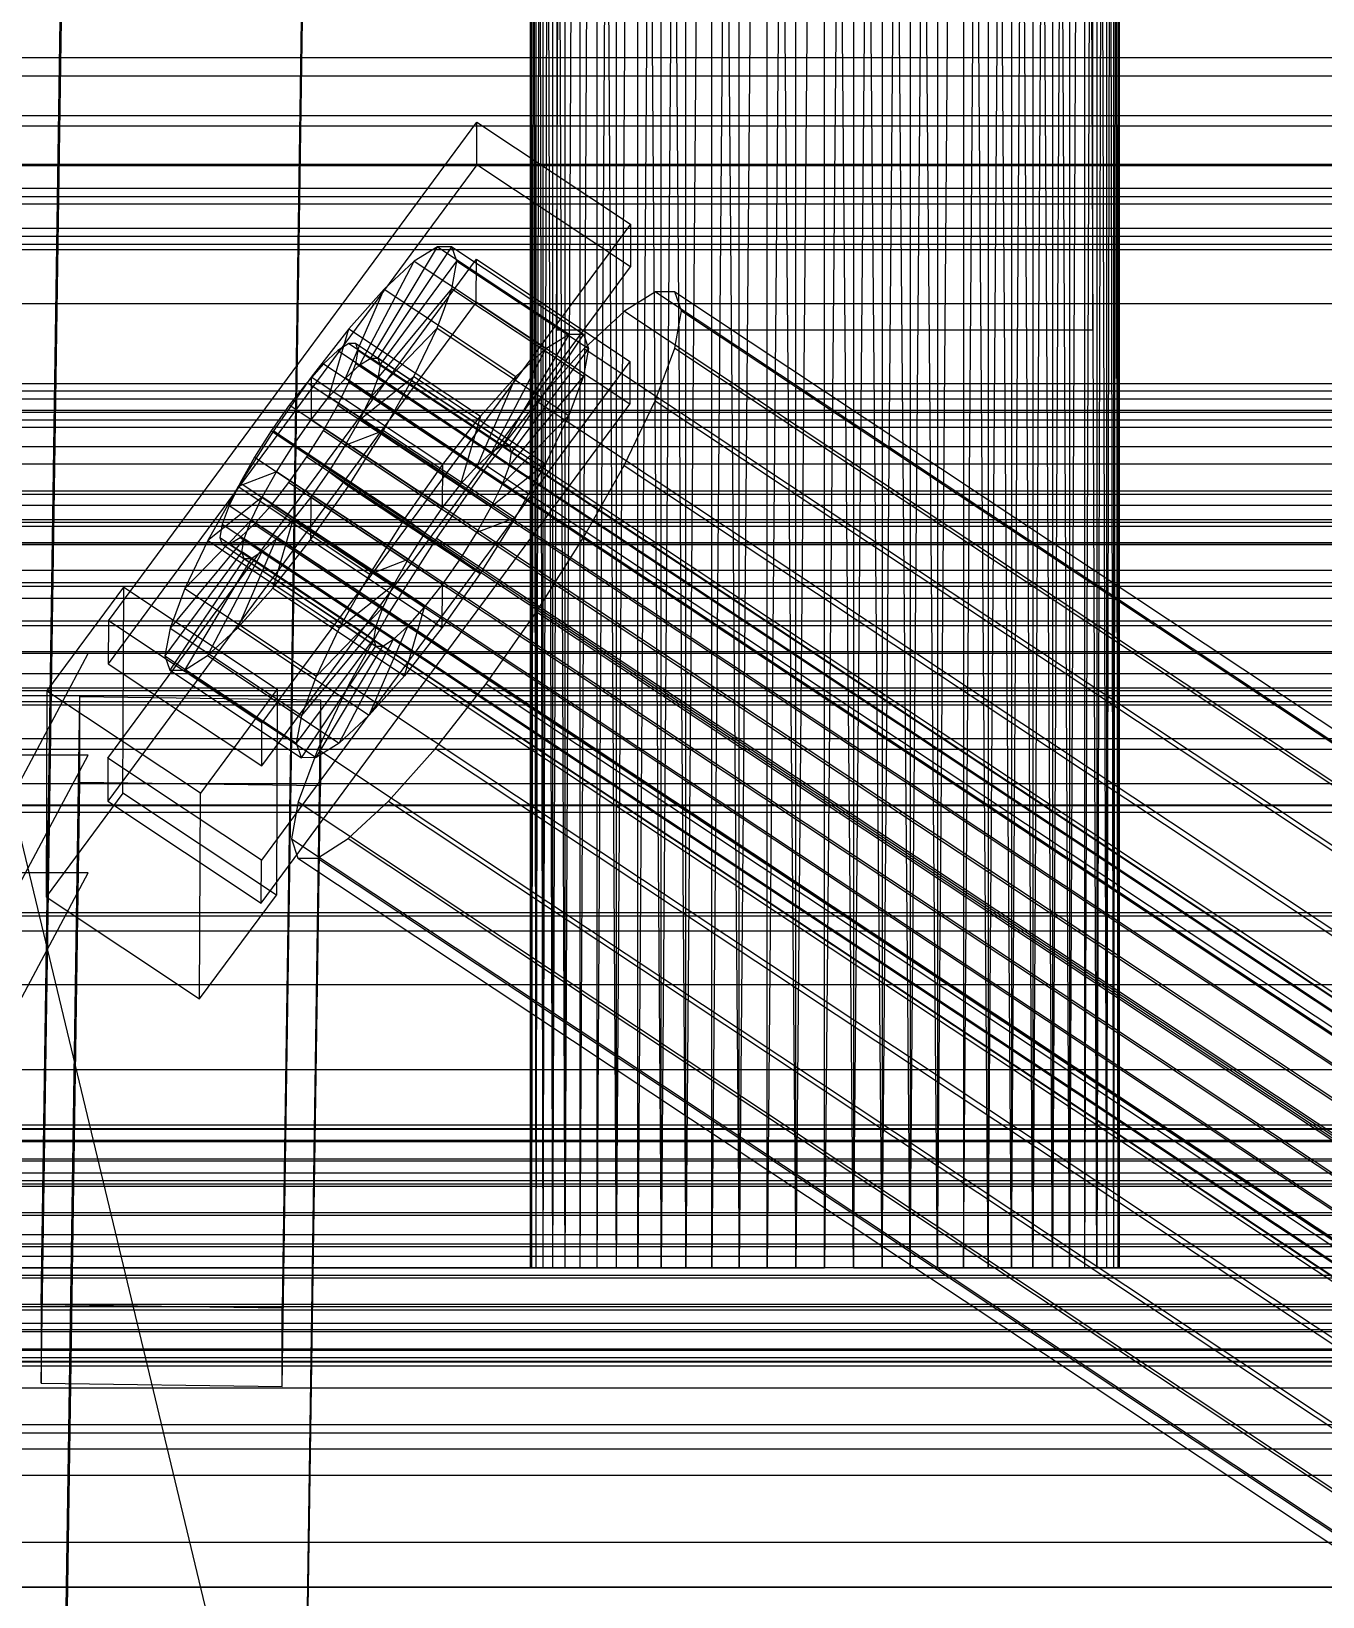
# Model space of a CAD drawing. Header units: millimetres. Extents: x -191664 to 191490, y -197311 to 10263.
# Drawn here: x -379.3 to -282.8, y -30084.5 to -29967.7 of the extents above; entities that cross this region are included whole.
import ezdxf

# ---------------------------------------------------------------- set-up
doc = ezdxf.new("R2010")
doc.units = ezdxf.units.MM
for name, color, linetype, lineweight in [('COTAS_USUARIO', 1, 'Continuous', 0), ('frontal_briquetadora', 7, 'Continuous', 0), ('frontal_C01', 7, 'Continuous', 0), ('frontal_C02', 7, 'Continuous', 0), ('frontal_C03', 7, 'Continuous', 0), ('frontal_secador', 7, 'Continuous', 0)]:
    doc.layers.add(name, color=color, linetype=linetype, lineweight=lineweight)
doc.dimstyles.new('PLANTA_100', dxfattribs={"dimtxt": 250, "dimasz": 150, "dimexe": 150, "dimexo": 80, "dimgap": 100, "dimtad": 1, "dimtih": 1, "dimtoh": 1, "dimdec": 1, "dimdsep": 46, "dimcen": 0.09, "dimclrd": 1, "dimclre": 1, "dimclrt": 1, "dimadec": 0, "dimazin": 0, "dimtfac": 1, "dimtdec": 4, "dimtofl": 0, "dimtmove": 0, "dimatfit": 3, "dimfxl": 1, "dimtolj": 1, "dimtzin": 0, "dimarcsym": 0})

# ---------------------------------------------------------------- blocks, each defined once
blk = doc.blocks.new('*D106')
at = {"layer": 'COTAS_USUARIO', "color": 1, "lineweight": -2, "transparency": 16777216}
for p, q in [((-1180, -29182.75), (-1180, -29032.75)), ((-60, -29332.75), (-1330, -29332.75)), ((-60, -29700), (-1330, -29700)), ((-1180, -29850), (-1180, -30000))]:
    blk.add_line(p, q, dxfattribs=at)
at = {"layer": 'COTAS_USUARIO', "color": 1, "transparency": 16777216}
for points in [[(-1205, -29182.75), (-1155, -29182.75), (-1180, -29332.75)], [(-1205, -29850), (-1155, -29850), (-1180, -29700)]]:
    blk.add_solid(points, dxfattribs=at)
at = {"layer": 'Defpoints', "color": 0, "transparency": 16777216}
for p in [(-1180, -29332.75), (20, -29332.75), (20, -29700)]:
    blk.add_point(p, dxfattribs=at)
blk = doc.blocks.new('*D109')
at = {"layer": 'COTAS_USUARIO', "color": 1, "lineweight": -2, "transparency": 16777216}
for p, q in [((-80, -28700), (-1350, -28700)), ((-1200, -31850), (-1200, -28850)), ((-80, -32000), (-1350, -32000))]:
    blk.add_line(p, q, dxfattribs=at)
at = {"layer": 'COTAS_USUARIO', "color": 1, "transparency": 16777216}
for points in [[(-1225, -28850), (-1175, -28850), (-1200, -28700)], [(-1225, -31850), (-1175, -31850), (-1200, -32000)]]:
    blk.add_solid(points, dxfattribs=at)
at = {"layer": 'Defpoints', "color": 0, "transparency": 16777216}
for p in [(-1200, -28700), (0, -28700), (0, -32000)]:
    blk.add_point(p, dxfattribs=at)
blk = doc.blocks.new('*D111')
at = {"layer": 'COTAS_USUARIO', "color": 1, "lineweight": -2, "transparency": 16777216}
for p, q in [((-80, -27700), (-1350, -27700)), ((-1200, -31850), (-1200, -27850)), ((-80, -32000), (-1350, -32000))]:
    blk.add_line(p, q, dxfattribs=at)
at = {"layer": 'COTAS_USUARIO', "color": 1, "transparency": 16777216}
for points in [[(-1225, -27850), (-1175, -27850), (-1200, -27700)], [(-1225, -31850), (-1175, -31850), (-1200, -32000)]]:
    blk.add_solid(points, dxfattribs=at)
at = {"layer": 'Defpoints', "color": 0, "transparency": 16777216}
for p in [(-1200, -27700), (0, -27700), (0, -32000)]:
    blk.add_point(p, dxfattribs=at)
blk = doc.blocks.new('*D121')
at = {"layer": 'COTAS_USUARIO', "color": 1, "lineweight": -2, "transparency": 16777216}
for p, q in [((-80, -29000), (-1350, -29000)), ((-1200, -31850), (-1200, -29150)), ((-80, -32000), (-1350, -32000))]:
    blk.add_line(p, q, dxfattribs=at)
at = {"layer": 'COTAS_USUARIO', "color": 1, "transparency": 16777216}
for points in [[(-1225, -29150), (-1175, -29150), (-1200, -29000)], [(-1225, -31850), (-1175, -31850), (-1200, -32000)]]:
    blk.add_solid(points, dxfattribs=at)
at = {"layer": 'Defpoints', "color": 0, "transparency": 16777216}
for p in [(-1200, -29000), (0, -29000), (0, -32000)]:
    blk.add_point(p, dxfattribs=at)

msp = doc.modelspace()

# ---------------------------------------------------------------- linework, layer by layer
at = {"layer": 'frontal_briquetadora', "color": 9, "true_color": 0xb9c3c2}
for p, q in [((-340, -29818), (-340, -29990)), ((-300, -29818), (-300, -29990)), ((-430, -29820), (-223.45, -30680)), ((-341.89, -29820), (-342, -30060)), ((-342, -29820), (-342, -30060)), ((-342, -29820), (-341.89, -30060)), ((-341.58, -29820), (-341.89, -30060)), ((-341.89, -29820), (-341.89, -30060)), ((-341.89, -29820), (-341.58, -30060)), ((-341.05, -29820), (-341.58, -30060)), ((-341.58, -29820), (-341.58, -30060)), ((-341.58, -29820), (-341.05, -30060)), ((-340.33, -29820), (-341.05, -30060)), ((-341.05, -29820), (-341.05, -30060)), ((-341.05, -29820), (-340.33, -30060)), ((-339.4, -29820), (-340.33, -30060)), ((-340.33, -29820), (-340.33, -30060)), ((-340.33, -29820), (-339.4, -30060)), ((-338.29, -29820), (-339.4, -30060)), ((-339.4, -29820), (-339.4, -30060)), ((-337.01, -29820), (-338.29, -30060)), ((-338.29, -29820), (-338.29, -30060)), ((-335.56, -29820), (-337.01, -30060)), ((-337.01, -29820), (-337.01, -30060)), ((-337.01, -29820), (-335.56, -30060)), ((-333.96, -29820), (-335.56, -30060)), ((-335.56, -29820), (-335.56, -30060)), ((-332.22, -29820), (-333.96, -30060)), ((-333.96, -30060), (-333.96, -29820)), ((-333.96, -29820), (-332.22, -30060)), ((-330.37, -29820), (-332.22, -30060)), ((-332.22, -30060), (-332.22, -29820)), ((-332.22, -29820), (-330.37, -30060)), ((-328.42, -29820), (-330.37, -30060)), ((-330.37, -30060), (-330.37, -29820)), ((-326.39, -29820), (-328.42, -30060)), ((-328.42, -30060), (-328.42, -29820)), ((-328.42, -29820), (-326.39, -30060)), ((-324.29, -29820), (-326.39, -30060)), ((-326.39, -30060), (-326.39, -29820)), ((-322.16, -29820), (-324.29, -30060)), ((-324.29, -30060), (-324.29, -29820)), ((-324.29, -29820), (-322.16, -30060)), ((-320, -29820), (-322.16, -30060)), ((-322.16, -30060), (-322.16, -29820)), ((-320, -30060), (-320, -29820)), ((-317.84, -29820), (-320, -30060)), ((-317.84, -30060), (-320, -29820)), ((-317.84, -29820), (-317.84, -30060)), ((-317.84, -30060), (-315.71, -29820)), ((-315.71, -30060), (-317.84, -29820)), ((-315.71, -29820), (-315.71, -30060)), ((-315.71, -30060), (-313.61, -29820)), ((-313.61, -30060), (-315.71, -29820)), ((-313.61, -29820), (-313.61, -30060)), ((-313.61, -30060), (-311.58, -29820)), ((-311.58, -30060), (-313.61, -29820)), ((-311.58, -29820), (-311.58, -30060)), ((-311.58, -30060), (-309.63, -29820)), ((-309.63, -29820), (-309.63, -30060)), ((-309.63, -30060), (-307.78, -29820)), ((-307.78, -30060), (-309.63, -29820)), ((-307.78, -29820), (-307.78, -30060)), ((-307.78, -30060), (-306.04, -29820)), ((-306.04, -30060), (-307.78, -29820)), ((-306.04, -29820), (-306.04, -30060)), ((-306.04, -30060), (-304.44, -29820)), ((-304.44, -30060), (-306.04, -29820)), ((-304.44, -29820), (-304.44, -30060)), ((-302.99, -29820), (-304.44, -30060)), ((-302.99, -30060), (-304.44, -29820)), ((-302.99, -29820), (-302.99, -30060)), ((-301.71, -29820), (-302.99, -30060)), ((-301.71, -30060), (-302.99, -29820)), ((-301.71, -29820), (-301.71, -30060)), ((-300.6, -29820), (-301.71, -30060)), ((-300.6, -29820), (-300.6, -30060)), ((-299.67, -29820), (-300.6, -30060)), ((-299.67, -30060), (-300.6, -29820)), ((-299.67, -29820), (-299.67, -30060)), ((-298.95, -29820), (-299.67, -30060)), ((-299.67, -29820), (-298.95, -30060)), ((-298.95, -29820), (-298.95, -30060)), ((-298.42, -29820), (-298.95, -30060)), ((-298.95, -29820), (-298.42, -30060)), ((-298.42, -29820), (-298.42, -30060)), ((-298.11, -29820), (-298.42, -30060)), ((-298.42, -29820), (-298.11, -30060)), ((-298.11, -29820), (-298.11, -30060)), ((-298, -29820), (-298.11, -30060)), ((-298, -29820), (-298, -30060)), ((-338.02, -29990), (-340, -29990)), ((-332.47, -29990), (-338.02, -29990)), ((-324.45, -29990), (-332.47, -29990)), ((-315.55, -29990), (-324.45, -29990)), ((-307.53, -29990), (-315.55, -29990)), ((-301.98, -29990), (-307.53, -29990)), ((-300, -29990), (-301.98, -29990)), ((-210, -30060), (-430, -30060)), ((-335.56, -30060), (-430, -30060)), ((-430, -30060), (-333.96, -30060)), ((-337.01, -30060), (-430, -30060)), ((-338.29, -30060), (-430, -30060)), ((-430, -30060), (-332.22, -30060)), ((-339.4, -30060), (-430, -30060)), ((-430, -30060), (-330.37, -30060)), ((-340.33, -30060), (-430, -30060)), ((-430, -30060), (-328.42, -30060)), ((-341.05, -30060), (-430, -30060)), ((-430, -30060), (-326.39, -30060)), ((-430, -30060), (-324.29, -30060)), ((-341.58, -30060), (-430, -30060)), ((-341.89, -30060), (-430, -30060)), ((-430, -30060), (-322.16, -30060)), ((-342, -30060), (-430, -30060)), ((-430, -30060), (-320, -30060)), ((-342, -30060), (-341.89, -30060)), ((-341.89, -30060), (-341.58, -30060)), ((-341.58, -30060), (-341.05, -30060)), ((-341.05, -30060), (-340.33, -30060)), ((-340.33, -30060), (-339.4, -30060)), ((-339.4, -30060), (-338.29, -30060)), ((-338.29, -30060), (-337.01, -30060)), ((-337.01, -30060), (-335.56, -30060)), ((-335.56, -30060), (-333.96, -30060)), ((-333.96, -30060), (-332.22, -30060)), ((-332.22, -30060), (-330.37, -30060)), ((-330.37, -30060), (-328.42, -30060)), ((-328.42, -30060), (-326.39, -30060)), ((-326.39, -30060), (-324.29, -30060)), ((-324.29, -30060), (-322.16, -30060)), ((-322.16, -30060), (-320, -30060)), ((-210, -30060), (-320, -30060)), ((-317.84, -30060), (-320, -30060)), ((-315.71, -30060), (-317.84, -30060)), ((-317.84, -30060), (-210, -30060)), ((-313.61, -30060), (-315.71, -30060)), ((-315.71, -30060), (-210, -30060)), ((-311.58, -30060), (-313.61, -30060)), ((-313.61, -30060), (-210, -30060)), ((-309.63, -30060), (-311.58, -30060)), ((-311.58, -30060), (-210, -30060)), ((-307.78, -30060), (-309.63, -30060)), ((-309.63, -30060), (-210, -30060)), ((-306.04, -30060), (-307.78, -30060)), ((-307.78, -30060), (-210, -30060)), ((-304.44, -30060), (-306.04, -30060)), ((-306.04, -30060), (-210, -30060)), ((-302.99, -30060), (-304.44, -30060)), ((-304.44, -30060), (-210, -30060)), ((-301.71, -30060), (-302.99, -30060)), ((-302.99, -30060), (-210, -30060)), ((-300.6, -30060), (-301.71, -30060)), ((-301.71, -30060), (-210, -30060)), ((-210, -30060), (-300.6, -30060)), ((-299.67, -30060), (-300.6, -30060)), ((-210, -30060), (-299.67, -30060)), ((-298.95, -30060), (-299.67, -30060)), ((-210, -30060), (-298.95, -30060)), ((-298.42, -30060), (-298.95, -30060)), ((-210, -30060), (-298.42, -30060)), ((-298.11, -30060), (-298.42, -30060)), ((-210, -30060), (-298.11, -30060)), ((-298, -30060), (-298.11, -30060)), ((-210, -30060), (-298, -30060))]:
    msp.add_line(p, q, dxfattribs=at)
at = {"layer": 'frontal_C01', "color": 139, "true_color": 0x354b57}
for p, q in [((-373.5, -30011.7), (-345.97, -29974.46)), ((-345.98, -29977.66), (-345.97, -29974.46)), ((-345.97, -29974.46), (-334.5, -29982.07)), ((-345.98, -29977.66), (-373.51, -30014.9)), ((-334.51, -29985.27), (-345.98, -29977.66)), ((-334.5, -29982.07), (-362.03, -30019.31)), ((-334.5, -29982.07), (-334.51, -29985.27)), ((-373.54, -30021.94), (-346.01, -29984.7)), ((-346.02, -29987.91), (-346.01, -29984.7)), ((-346.01, -29984.7), (-334.54, -29992.32)), ((-362.04, -30022.51), (-334.51, -29985.27)), ((-346.02, -29987.91), (-373.55, -30025.15)), ((-334.55, -29995.52), (-346.02, -29987.91)), ((-334.54, -29992.32), (-362.07, -30029.56)), ((-334.54, -29992.32), (-334.55, -29995.52)), ((-362.08, -30032.76), (-334.55, -29995.52)), ((-378.09, -30016.94), (-372.35, -30009.19)), ((-372.41, -30024.55), (-372.35, -30009.19)), ((-372.35, -30009.19), (-360.88, -30016.8)), ((-373.5, -30011.7), (-373.51, -30014.9)), ((-362.03, -30019.31), (-373.5, -30011.7)), ((-373.51, -30014.9), (-362.04, -30022.51)), ((-378.51, -30209.3), (-375.64, -30017.35)), ((-378.09, -30016.94), (-378.14, -30032.31)), ((-366.62, -30024.56), (-378.09, -30016.94)), ((-375.64, -30023.76), (-375.64, -30017.35)), ((-375.64, -30017.35), (-357.65, -30017.59)), ((-360.88, -30016.8), (-366.62, -30024.56)), ((-360.88, -30016.8), (-360.94, -30032.17)), ((-357.65, -30017.59), (-360.51, -30209.54)), ((-357.65, -30017.59), (-357.65, -30024)), ((-362.04, -30022.51), (-362.03, -30019.31)), ((430, -30020.5), (-430, -30020.5)), ((-373.54, -30021.94), (-373.55, -30025.15)), ((-362.07, -30029.56), (-373.54, -30021.94)), ((-378.51, -30215.7), (-375.64, -30023.76)), ((-372.41, -30024.55), (-378.14, -30032.31)), ((-357.65, -30024), (-375.64, -30023.76)), ((-360.94, -30032.17), (-372.41, -30024.55)), ((-366.68, -30039.92), (-366.62, -30024.56)), ((-360.51, -30215.95), (-357.65, -30024)), ((430, -30025.5), (-430, -30025.5)), ((-373.55, -30025.15), (-362.08, -30032.76)), ((-362.08, -30032.76), (-362.07, -30029.56)), ((-378.14, -30032.31), (-366.68, -30039.92)), ((-366.68, -30039.92), (-360.94, -30032.17)), ((430, -30075.5), (-430, -30075.5)), ((430, -30080.5), (-430, -30080.5))]:
    msp.add_line(p, q, dxfattribs=at)
at = {"layer": 'frontal_C01', "color": 155, "true_color": 0x617580}
for p, q in [((-354.71, -29992.59), (-350.65, -29984.85)), ((-353.89, -29992.08), (-348.92, -29983.76)), ((-353.38, -29992.08), (-347.84, -29983.76)), ((-353.21, -29992.59), (-347.47, -29984.83)), ((-350.65, -29984.85), (-352.9, -29986.93)), ((-348.92, -29983.76), (-350.65, -29984.85)), ((-350.65, -29984.85), (-340.82, -29991.37)), ((-348.92, -29983.76), (-339.09, -29990.29)), ((-347.84, -29983.76), (-348.92, -29983.76)), ((-347.85, -29986.91), (-347.47, -29984.83)), ((-347.84, -29983.76), (-338.01, -29990.28)), ((-347.47, -29984.83), (-347.84, -29983.76)), ((-347.47, -29984.83), (-337.64, -29991.35)), ((-355.78, -29993.58), (-352.9, -29986.93)), ((-352.9, -29986.93), (-355.53, -29989.88)), ((-353.38, -29993.57), (-347.85, -29986.91)), ((-352.9, -29986.93), (-343.07, -29993.46)), ((-348.94, -29989.85), (-347.85, -29986.91)), ((-347.85, -29986.91), (-338.02, -29993.43)), ((-355.53, -29989.88), (-358.34, -29993.49)), ((-357.02, -29994.98), (-355.53, -29989.88)), ((-355.53, -29989.88), (-345.7, -29996.4)), ((-353.9, -29994.96), (-348.94, -29989.85)), ((-350.68, -29993.45), (-348.94, -29989.85)), ((-348.94, -29989.85), (-339.11, -29996.37)), ((-339.09, -29990.29), (-344.06, -29998.61)), ((-338.01, -29990.28), (-343.55, -29998.6)), ((-340.82, -29991.37), (-339.09, -29990.29)), ((-339.09, -29990.29), (-338.01, -29990.28)), ((-338.01, -29990.28), (-337.64, -29991.35)), ((-340.82, -29991.37), (-344.88, -29999.12)), ((-337.64, -29991.35), (-343.38, -29999.11)), ((-343.07, -29993.46), (-340.82, -29991.37)), ((-337.64, -29991.35), (-338.02, -29993.43)), ((-355.78, -29993.58), (-354.71, -29992.59)), ((-354.71, -29992.59), (-353.89, -29992.08)), ((-344.88, -29999.12), (-354.71, -29992.59)), ((-344.06, -29998.61), (-353.89, -29992.08)), ((-353.89, -29992.08), (-353.38, -29992.08)), ((-343.55, -29998.6), (-353.38, -29992.08)), ((-353.38, -29992.08), (-353.21, -29992.59)), ((-353.21, -29992.59), (-353.38, -29993.57)), ((-343.38, -29999.11), (-353.21, -29992.59)), ((-358.34, -29993.49), (-361.17, -29997.51)), ((-358.34, -29993.49), (-358.36, -29996.69)), ((-348.52, -30000.01), (-358.34, -29993.49)), ((-357.02, -29994.98), (-355.78, -29993.58)), ((-345.95, -30000.11), (-355.78, -29993.58)), ((-354.72, -29996.67), (-350.68, -29993.45)), ((-353.38, -29993.57), (-353.9, -29994.96)), ((-343.55, -30000.1), (-353.38, -29993.57)), ((-352.94, -29997.47), (-350.68, -29993.45)), ((-350.68, -29993.45), (-340.85, -29999.97)), ((-343.07, -29993.46), (-345.95, -30000.11)), ((-345.7, -29996.4), (-343.07, -29993.46)), ((-338.02, -29993.43), (-343.55, -30000.1)), ((-338.02, -29993.43), (-339.11, -29996.37)), ((-358.36, -29996.69), (-357.02, -29994.98)), ((-347.19, -30001.5), (-357.02, -29994.98)), ((-353.9, -29994.96), (-354.72, -29996.67)), ((-344.07, -30001.49), (-353.9, -29994.96)), ((-348.52, -30000.01), (-345.7, -29996.4)), ((-345.7, -29996.4), (-347.19, -30001.5)), ((-339.11, -29996.37), (-344.07, -30001.49)), ((-339.11, -29996.37), (-340.85, -29999.97)), ((-361.17, -29997.51), (-363.8, -30001.67)), ((-359.69, -29998.59), (-361.17, -29997.51)), ((-361.17, -29997.51), (-351.34, -30004.03)), ((-359.69, -29998.59), (-358.36, -29996.69)), ((-358.36, -29996.69), (-348.53, -30003.21)), ((-354.72, -29996.67), (-355.8, -29998.57)), ((-355.8, -29998.57), (-352.94, -29997.47)), ((-355.57, -30001.63), (-352.94, -29997.47)), ((-344.9, -30003.19), (-354.72, -29996.67)), ((-352.94, -29997.47), (-343.11, -30003.99)), ((-360.94, -30000.57), (-359.69, -29998.59)), ((-349.86, -30005.12), (-359.69, -29998.59)), ((-355.8, -29998.57), (-357.04, -30000.55)), ((-345.97, -30005.1), (-355.8, -29998.57)), ((-344.06, -29998.61), (-344.88, -29999.12)), ((-343.55, -29998.6), (-344.06, -29998.61)), ((-343.38, -29999.11), (-343.55, -29998.6)), ((-351.34, -30004.03), (-348.52, -30000.01)), ((-348.53, -30003.21), (-348.52, -30000.01)), ((-344.88, -29999.12), (-345.95, -30000.11)), ((-340.85, -29999.97), (-344.9, -30003.19)), ((-343.55, -30000.1), (-343.38, -29999.11)), ((-340.85, -29999.97), (-343.11, -30003.99)), ((-360.94, -30000.57), (-363.8, -30001.67)), ((-362.01, -30002.47), (-360.94, -30000.57)), ((-351.11, -30007.09), (-360.94, -30000.57)), ((-357.04, -30000.55), (-358.38, -30002.45)), ((-357.04, -30000.55), (-355.57, -30001.63)), ((-347.21, -30007.07), (-357.04, -30000.55)), ((-345.95, -30000.11), (-347.19, -30001.5)), ((-344.07, -30001.49), (-343.55, -30000.1)), ((-363.8, -30001.67), (-366.06, -30005.69)), ((-363.8, -30001.67), (-353.97, -30008.2)), ((-358.39, -30005.65), (-355.57, -30001.63)), ((-355.57, -30001.63), (-345.74, -30008.16)), ((-347.19, -30001.5), (-348.53, -30003.21)), ((-344.9, -30003.19), (-344.07, -30001.49)), ((-362.01, -30002.47), (-366.06, -30005.69)), ((-362.83, -30004.18), (-362.01, -30002.47)), ((-352.18, -30008.99), (-362.01, -30002.47)), ((-358.38, -30002.45), (-359.71, -30004.16)), ((-358.38, -30002.45), (-358.39, -30005.65)), ((-348.55, -30008.98), (-358.38, -30002.45)), ((-348.53, -30003.21), (-349.86, -30005.12)), ((-345.97, -30005.1), (-344.9, -30003.19)), ((-362.83, -30004.18), (-367.79, -30009.29)), ((-363.35, -30005.57), (-362.83, -30004.18)), ((-353, -30010.7), (-362.83, -30004.18)), ((-359.71, -30004.16), (-361.21, -30009.26)), ((-359.71, -30004.16), (-360.96, -30005.56)), ((-349.88, -30010.68), (-359.71, -30004.16)), ((-353.97, -30008.2), (-351.34, -30004.03)), ((-351.34, -30004.03), (-349.86, -30005.12)), ((-343.11, -30003.99), (-345.97, -30005.1)), ((-343.11, -30003.99), (-345.74, -30008.16)), ((-363.35, -30005.57), (-368.89, -30012.23)), ((-366.06, -30005.69), (-367.79, -30009.29)), ((-366.06, -30005.69), (-356.23, -30012.22)), ((-360.96, -30005.56), (-363.84, -30012.21)), ((-363.53, -30006.55), (-363.35, -30005.57)), ((-353.52, -30012.09), (-363.35, -30005.57)), ((-360.96, -30005.56), (-362.03, -30006.54)), ((-361.21, -30009.26), (-358.39, -30005.65)), ((-351.13, -30012.08), (-360.96, -30005.56)), ((-358.39, -30005.65), (-348.56, -30012.18)), ((-349.86, -30005.12), (-351.11, -30007.09)), ((-347.21, -30007.07), (-345.97, -30005.1)), ((-363.53, -30006.55), (-369.27, -30014.31)), ((-363.36, -30007.06), (-368.9, -30015.38)), ((-362.84, -30007.06), (-367.82, -30015.38)), ((-362.03, -30006.54), (-366.09, -30014.29)), ((-363.36, -30007.06), (-363.53, -30006.55)), ((-353.7, -30013.08), (-363.53, -30006.55)), ((-362.84, -30007.06), (-363.36, -30007.06)), ((-353.53, -30013.58), (-363.36, -30007.06)), ((-362.03, -30006.54), (-362.84, -30007.06)), ((-353.01, -30013.58), (-362.84, -30007.06)), ((-352.2, -30013.07), (-362.03, -30006.54)), ((-356.23, -30012.22), (-353.97, -30008.2)), ((-353.97, -30008.2), (-351.11, -30007.09)), ((-351.11, -30007.09), (-352.18, -30008.99)), ((-345.74, -30008.16), (-348.56, -30012.18)), ((-348.55, -30008.98), (-347.21, -30007.07)), ((-345.74, -30008.16), (-347.21, -30007.07)), ((-367.79, -30009.29), (-368.89, -30012.23)), ((-367.79, -30009.29), (-357.96, -30015.82)), ((-363.84, -30012.21), (-361.21, -30009.26)), ((-361.21, -30009.26), (-351.38, -30015.79)), ((-356.23, -30012.22), (-352.18, -30008.99)), ((-352.18, -30008.99), (-353, -30010.7)), ((-349.88, -30010.68), (-348.55, -30008.98)), ((-348.56, -30012.18), (-348.55, -30008.98)), ((-357.96, -30015.82), (-353, -30010.7)), ((-353, -30010.7), (-353.52, -30012.09)), ((-351.38, -30015.79), (-349.88, -30010.68)), ((-351.13, -30012.08), (-349.88, -30010.68)), ((-368.89, -30012.23), (-369.27, -30014.31)), ((-368.89, -30012.23), (-359.06, -30018.76)), ((-366.09, -30014.29), (-363.84, -30012.21)), ((-363.84, -30012.21), (-354.01, -30018.73)), ((-359.06, -30018.76), (-353.52, -30012.09)), ((-357.96, -30015.82), (-356.23, -30012.22)), ((-354.01, -30018.73), (-351.13, -30012.08)), ((-353.52, -30012.09), (-353.7, -30013.08)), ((-352.2, -30013.07), (-351.13, -30012.08)), ((-348.56, -30012.18), (-351.38, -30015.79)), ((-359.44, -30020.83), (-353.7, -30013.08)), ((-359.07, -30021.91), (-353.53, -30013.58)), ((-357.99, -30021.9), (-353.01, -30013.58)), ((-356.26, -30020.82), (-352.2, -30013.07)), ((-353.7, -30013.08), (-353.53, -30013.58)), ((-353.53, -30013.58), (-353.01, -30013.58)), ((-353.01, -30013.58), (-352.2, -30013.07)), ((-369.27, -30014.31), (-368.9, -30015.38)), ((-369.27, -30014.31), (-359.44, -30020.83)), ((-367.82, -30015.38), (-366.09, -30014.29)), ((-366.09, -30014.29), (-356.26, -30020.82)), ((-368.9, -30015.38), (-367.82, -30015.38)), ((-368.9, -30015.38), (-359.07, -30021.91)), ((-367.82, -30015.38), (-357.99, -30021.9)), ((-359.06, -30018.76), (-357.96, -30015.82)), ((-351.38, -30015.79), (-354.01, -30018.73)), ((-354.01, -30018.73), (-356.26, -30020.82)), ((-359.44, -30020.83), (-359.06, -30018.76)), ((-359.07, -30021.91), (-359.44, -30020.83)), ((-356.26, -30020.82), (-357.99, -30021.9)), ((-357.99, -30021.9), (-359.07, -30021.91))]:
    msp.add_line(p, q, dxfattribs=at)
at = {"layer": 'frontal_C01', "color": 252, "true_color": 0x83939a}
for p, q in [((-332.63, -29987.14), (-334.94, -29988.58)), ((-331.18, -29987.13), (-332.63, -29987.14)), ((-332.63, -29987.14), (-148.32, -30109.47)), ((-330.69, -29988.56), (-331.18, -29987.13)), ((-331.18, -29987.13), (-146.87, -30109.46)), ((-334.94, -29988.58), (-337.95, -29991.37)), ((-334.94, -29988.58), (-150.63, -30110.92)), ((-331.2, -29991.34), (-330.69, -29988.56)), ((-330.69, -29988.56), (-146.38, -30110.89)), ((-337.95, -29991.37), (-341.46, -29995.31)), ((-337.95, -29991.37), (-153.64, -30113.7)), ((-332.66, -29995.27), (-331.2, -29991.34)), ((-331.2, -29991.34), (-146.89, -30113.67)), ((-341.46, -29995.31), (-345.23, -30000.14)), ((-341.46, -29995.31), (-157.15, -30117.64)), ((-334.98, -30000.09), (-332.66, -29995.27)), ((-332.66, -29995.27), (-148.35, -30117.6)), ((-345.23, -30000.14), (-349, -30005.51)), ((-160.92, -30122.47), (-345.23, -30000.14)), ((-338, -30005.46), (-334.98, -30000.09)), ((-334.98, -30000.09), (-150.67, -30122.42)), ((-349, -30005.51), (-352.52, -30011.08)), ((-349, -30005.51), (-164.69, -30127.85)), ((-341.52, -30011.02), (-338, -30005.46)), ((-338, -30005.46), (-153.69, -30127.79)), ((-352.52, -30011.08), (-355.54, -30016.45)), ((-352.52, -30011.08), (-168.21, -30133.41)), ((-345.29, -30016.4), (-341.52, -30011.02)), ((-341.52, -30011.02), (-157.21, -30133.36)), ((-349.06, -30021.22), (-345.29, -30016.4)), ((-345.29, -30016.4), (-160.98, -30138.73)), ((-355.54, -30016.45), (-357.86, -30021.27)), ((-355.54, -30016.45), (-171.23, -30138.78)), ((-357.86, -30021.27), (-359.33, -30025.2)), ((-357.86, -30021.27), (-173.55, -30143.6)), ((-352.57, -30025.16), (-349.06, -30021.22)), ((-349.06, -30021.22), (-164.75, -30143.56)), ((-359.33, -30025.2), (-359.83, -30027.97)), ((-359.33, -30025.2), (-175.02, -30147.53)), ((-355.58, -30027.95), (-352.57, -30025.16)), ((-352.57, -30025.16), (-168.26, -30147.5)), ((-359.83, -30027.97), (-359.34, -30029.41)), ((-359.83, -30027.97), (-175.52, -30150.31)), ((-357.89, -30029.4), (-355.58, -30027.95)), ((-355.58, -30027.95), (-171.28, -30150.28)), ((-359.34, -30029.41), (-357.89, -30029.4)), ((-359.34, -30029.41), (-175.03, -30151.74)), ((-357.89, -30029.4), (-173.58, -30151.73))]:
    msp.add_line(p, q, dxfattribs=at)
at = {"layer": 'frontal_C01', "color": 9, "true_color": 0xbac6cb}
for p, q in [((-356.35, -29991.51), (-357.42, -29992.5)), ((-355.53, -29990.99), (-356.35, -29991.51)), ((-356.35, -29991.51), (-142.55, -30133.41)), ((-355.02, -29990.99), (-355.53, -29990.99)), ((-355.53, -29990.99), (-141.73, -30132.9)), ((-354.84, -29991.5), (-355.02, -29990.99)), ((-355.02, -29990.99), (-141.22, -30132.9)), ((-355.02, -29992.48), (-354.84, -29991.5)), ((-354.84, -29991.5), (-141.04, -30133.4)), ((-357.42, -29992.5), (-358.66, -29993.89)), ((-357.42, -29992.5), (-143.62, -30134.4)), ((-355.54, -29993.88), (-355.02, -29992.48)), ((-355.02, -29992.48), (-141.22, -30134.39)), ((-358.66, -29993.89), (-360, -29995.6)), ((-358.66, -29993.89), (-144.86, -30135.8)), ((-356.36, -29995.58), (-355.54, -29993.88)), ((-355.54, -29993.88), (-141.74, -30135.78)), ((-360, -29995.6), (-361.33, -29997.51)), ((-146.2, -30137.51), (-360, -29995.6)), ((-357.43, -29997.49), (-356.36, -29995.58)), ((-356.36, -29995.58), (-142.56, -30137.49)), ((-361.33, -29997.51), (-362.58, -29999.48)), ((-361.33, -29997.51), (-147.53, -30139.41)), ((-358.68, -29999.46), (-357.43, -29997.49)), ((-357.43, -29997.49), (-143.64, -30139.39)), ((-362.58, -29999.48), (-363.65, -30001.38)), ((-362.58, -29999.48), (-148.78, -30141.38)), ((-360.02, -30001.36), (-358.68, -29999.46)), ((-358.68, -29999.46), (-144.88, -30141.36)), ((-363.65, -30001.38), (-364.47, -30003.09)), ((-363.65, -30001.38), (-149.85, -30143.29)), ((-361.35, -30003.07), (-360.02, -30001.36)), ((-360.02, -30001.36), (-146.22, -30143.27)), ((-364.47, -30003.09), (-364.99, -30004.48)), ((-364.47, -30003.09), (-150.67, -30144.99)), ((-362.6, -30004.47), (-361.35, -30003.07)), ((-361.35, -30003.07), (-147.55, -30144.98)), ((-364.99, -30004.48), (-365.17, -30005.46)), ((-364.99, -30004.48), (-151.19, -30146.39)), ((-363.66, -30005.46), (-362.6, -30004.47)), ((-362.6, -30004.47), (-148.8, -30146.37)), ((-365.17, -30005.46), (-364.99, -30005.97)), ((-365.17, -30005.46), (-151.37, -30147.37)), ((-364.48, -30005.97), (-363.66, -30005.46)), ((-363.66, -30005.46), (-149.86, -30147.36)), ((-364.99, -30005.97), (-364.48, -30005.97)), ((-364.99, -30005.97), (-151.2, -30147.88)), ((-364.48, -30005.97), (-150.68, -30147.87))]:
    msp.add_line(p, q, dxfattribs=at)
at = {"layer": 'frontal_C01', "color": 251, "true_color": 0x4e626d}
for p, q in [((-430, -30133.5), (-375, -30030.5)), ((-375, -30030.5), (-430, -30030.5))]:
    msp.add_line(p, q, dxfattribs=at)
at = {"layer": 'frontal_C02', "color": 139, "true_color": 0x354b57}
for p, q in [((-378.51, -30062.77), (-375.64, -29869)), ((-357.65, -29869.25), (-360.51, -30063.01)), ((-378.51, -30068.61), (-375.64, -29874.85)), ((-360.51, -30068.86), (-357.65, -29875.09)), ((430, -30004.14), (-430, -30004.14)), ((430, -30009.14), (-430, -30009.14)), ((-425, -30057.5), (425, -30057.5)), ((430, -30059.14), (-430, -30059.14)), ((-360.51, -30063.01), (-378.51, -30062.77)), ((-378.51, -30062.77), (-378.51, -30068.61)), ((-360.51, -30068.86), (-360.51, -30063.01)), ((430, -30064.14), (-430, -30064.14)), ((425, -30068.98), (-425, -30068.98)), ((-378.51, -30068.61), (-360.51, -30068.86)), ((425, -30072.35), (-425, -30072.35)), ((-425, -30083.82), (425, -30083.82))]:
    msp.add_line(p, q, dxfattribs=at)
at = {"layer": 'frontal_C02', "color": 251, "true_color": 0x4e626d}
for p, q in [((-430, -30117.14), (-375, -30014.14)), ((-375, -30014.14), (-430, -30014.14))]:
    msp.add_line(p, q, dxfattribs=at)
at = {"layer": 'frontal_C03', "color": 139, "true_color": 0x354b57}
for p, q in [((-450, -29983.58), (450, -29983.58)), ((450, -29995.14), (-450, -29995.14)), ((450, -29997.26), (-450, -29997.26)), ((-450, -30008.82), (450, -30008.82)), ((430, -30011.71), (-430, -30011.71)), ((430, -30016.71), (-430, -30016.71)), ((430, -30066.71), (-430, -30066.71)), ((430, -30071.71), (-430, -30071.71))]:
    msp.add_line(p, q, dxfattribs=at)
at = {"layer": 'frontal_C03', "color": 251, "true_color": 0x4e626d}
for p, q in [((-430, -30124.71), (-375, -30021.71)), ((-375, -30021.71), (-430, -30021.71))]:
    msp.add_line(p, q, dxfattribs=at)
at = {"layer": 'frontal_C03', "color": 9, "true_color": 0xbac6cb}
for p, q in [((-450, -30049.31), (450, -30049.31)), ((-450, -30049.59), (450, -30049.59)), ((-450, -30049.64), (450, -30049.64)), ((-450, -30050.46), (450, -30050.46)), ((-450, -30050.56), (450, -30050.56)), ((-450, -30051.87), (450, -30051.87)), ((-450, -30052.01), (450, -30052.01)), ((-450, -30053.72), (450, -30053.72)), ((-450, -30053.89), (450, -30053.89)), ((450, -30055.88), (-450, -30055.88)), ((-450, -30056.07), (450, -30056.07)), ((-450, -30058.21), (450, -30058.21)), ((-450, -30058.4), (450, -30058.4)), ((-450, -30060.54), (450, -30060.54)), ((-450, -30060.73), (450, -30060.73)), ((-450, -30062.72), (450, -30062.72)), ((-450, -30062.89), (450, -30062.89)), ((-450, -30064.6), (450, -30064.6)), ((-450, -30064.74), (450, -30064.74)), ((-450, -30066.05), (450, -30066.05)), ((-450, -30066.15), (450, -30066.15)), ((-450, -30066.97), (450, -30066.97)), ((-450, -30067.02), (450, -30067.02)), ((-450, -30067.31), (450, -30067.31))]:
    msp.add_line(p, q, dxfattribs=at)
at = {"layer": 'frontal_secador', "color": 9, "true_color": 0xc7cdbf}
for p, q in [((1250, -29969.66), (-1250, -29969.66)), ((-1250, -29971), (1250, -29971)), ((1250, -29974), (-1250, -29974)), ((-1250, -29974.73), (1250, -29974.73)), ((-1250, -29977.59), (1250, -29977.59)), ((1250, -29977.73), (-1250, -29977.73)), ((-1250, -29979.39), (1250, -29979.39)), ((-1250, -29980), (1250, -29980)), ((1250, -29980.59), (-1250, -29980.59)), ((1250, -29982.39), (-1250, -29982.39)), ((1250, -29983), (-1250, -29983))]:
    msp.add_line(p, q, dxfattribs=at)
at = {"layer": 'frontal_secador', "color": 253, "true_color": 0xa8b3b5}
for p, q in [((1250, -29984), (-1250, -29984)), ((-1250, -29988), (1250, -29988)), ((1250, -30000), (-1250, -30000)), ((-1250, -30006), (1250, -30006))]:
    msp.add_line(p, q, dxfattribs=at)
at = {"layer": 'frontal_secador', "color": 253, "true_color": 0xa4b0b5}
for p, q in [((1250, -29994), (-1250, -29994)), ((1250, -29994.55), (-1250, -29994.55)), ((1250, -29996.14), (-1250, -29996.14)), ((1250, -29996.71), (-1250, -29996.71)), ((1250, -29998.69), (-1250, -29998.69)), ((1320, -30002), (-1320, -30002)), ((1320, -30002.27), (-1320, -30002.27)), ((1250, -30002), (-1250, -30002)), ((1320, -30003.07), (-1320, -30003.07)), ((1320, -30004.34), (-1320, -30004.34)), ((1250, -30004.65), (-1250, -30004.65)), ((1250, -30005.86), (-1250, -30005.86)), ((1320, -30006), (-1320, -30006)), ((1320, -30007.93), (-1320, -30007.93)), ((-1320, -30010), (1320, -30010)), ((-1250, -30010), (1250, -30010)), ((1320, -30012.07), (-1320, -30012.07)), ((1320, -30014), (-1320, -30014)), ((1250, -30014.14), (-1250, -30014.14)), ((1320, -30015.66), (-1320, -30015.66)), ((1320, -30016.93), (-1320, -30016.93)), ((1250, -30017.29), (-1250, -30017.29)), ((1320, -30017.73), (-1320, -30017.73)), ((1320, -30018), (-1320, -30018)), ((1250, -30018), (-1250, -30018)), ((1250, -30021.31), (-1250, -30021.31)), ((1250, -30023.86), (-1250, -30023.86)), ((1250, -30025.45), (-1250, -30025.45)), ((1250, -30026), (-1250, -30026)), ((1360, -30033.5), (-1360, -30033.5)), ((1250, -30033.75), (-1250, -30033.75)), ((1360, -30034.86), (-1360, -30034.86)), ((1360, -30038.86), (-1360, -30038.86)), ((1360, -30045.22), (-1360, -30045.22)), ((1360, -30053.5), (-1360, -30053.5)), ((1250, -30052.92), (-1250, -30052.92)), ((1360, -30063.15), (-1360, -30063.15)), ((-1360, -30073.5), (1360, -30073.5)), ((-1250, -30073.5), (1250, -30073.5)), ((1360, -30083.85), (-1360, -30083.85))]:
    msp.add_line(p, q, dxfattribs=at)
at = {"layer": 'frontal_secador', "color": 254, "true_color": 0xd2d7cc}
msp.add_line((1250, -29996), (-1250, -29996), dxfattribs=at)

# ---------------------------------------------------------------- dimensions: what is measured, and where the dimension line sits
at = {"layer": 'COTAS_USUARIO'}
for p1, p2, picture, middle in [((0, -32000), (0, -27700), '*D111', (-1200, -29850)), ((0, -32000), (0, -28700), '*D109', (-1200, -30350)), ((0, -32000), (0, -29000), '*D121', (-1200, -30500)), ((20, -29700), (20, -29332.75), '*D106', (-1180, -29516.375))]:
    dim = msp.add_aligned_dim(p1=p1, p2=p2, distance=1200, dimstyle='PLANTA_100', dxfattribs=at)
    dim.commit()
    dim.dimension.update_dxf_attribs({"geometry": picture, "text_midpoint": middle})

doc.saveas('drawing.dxf')
